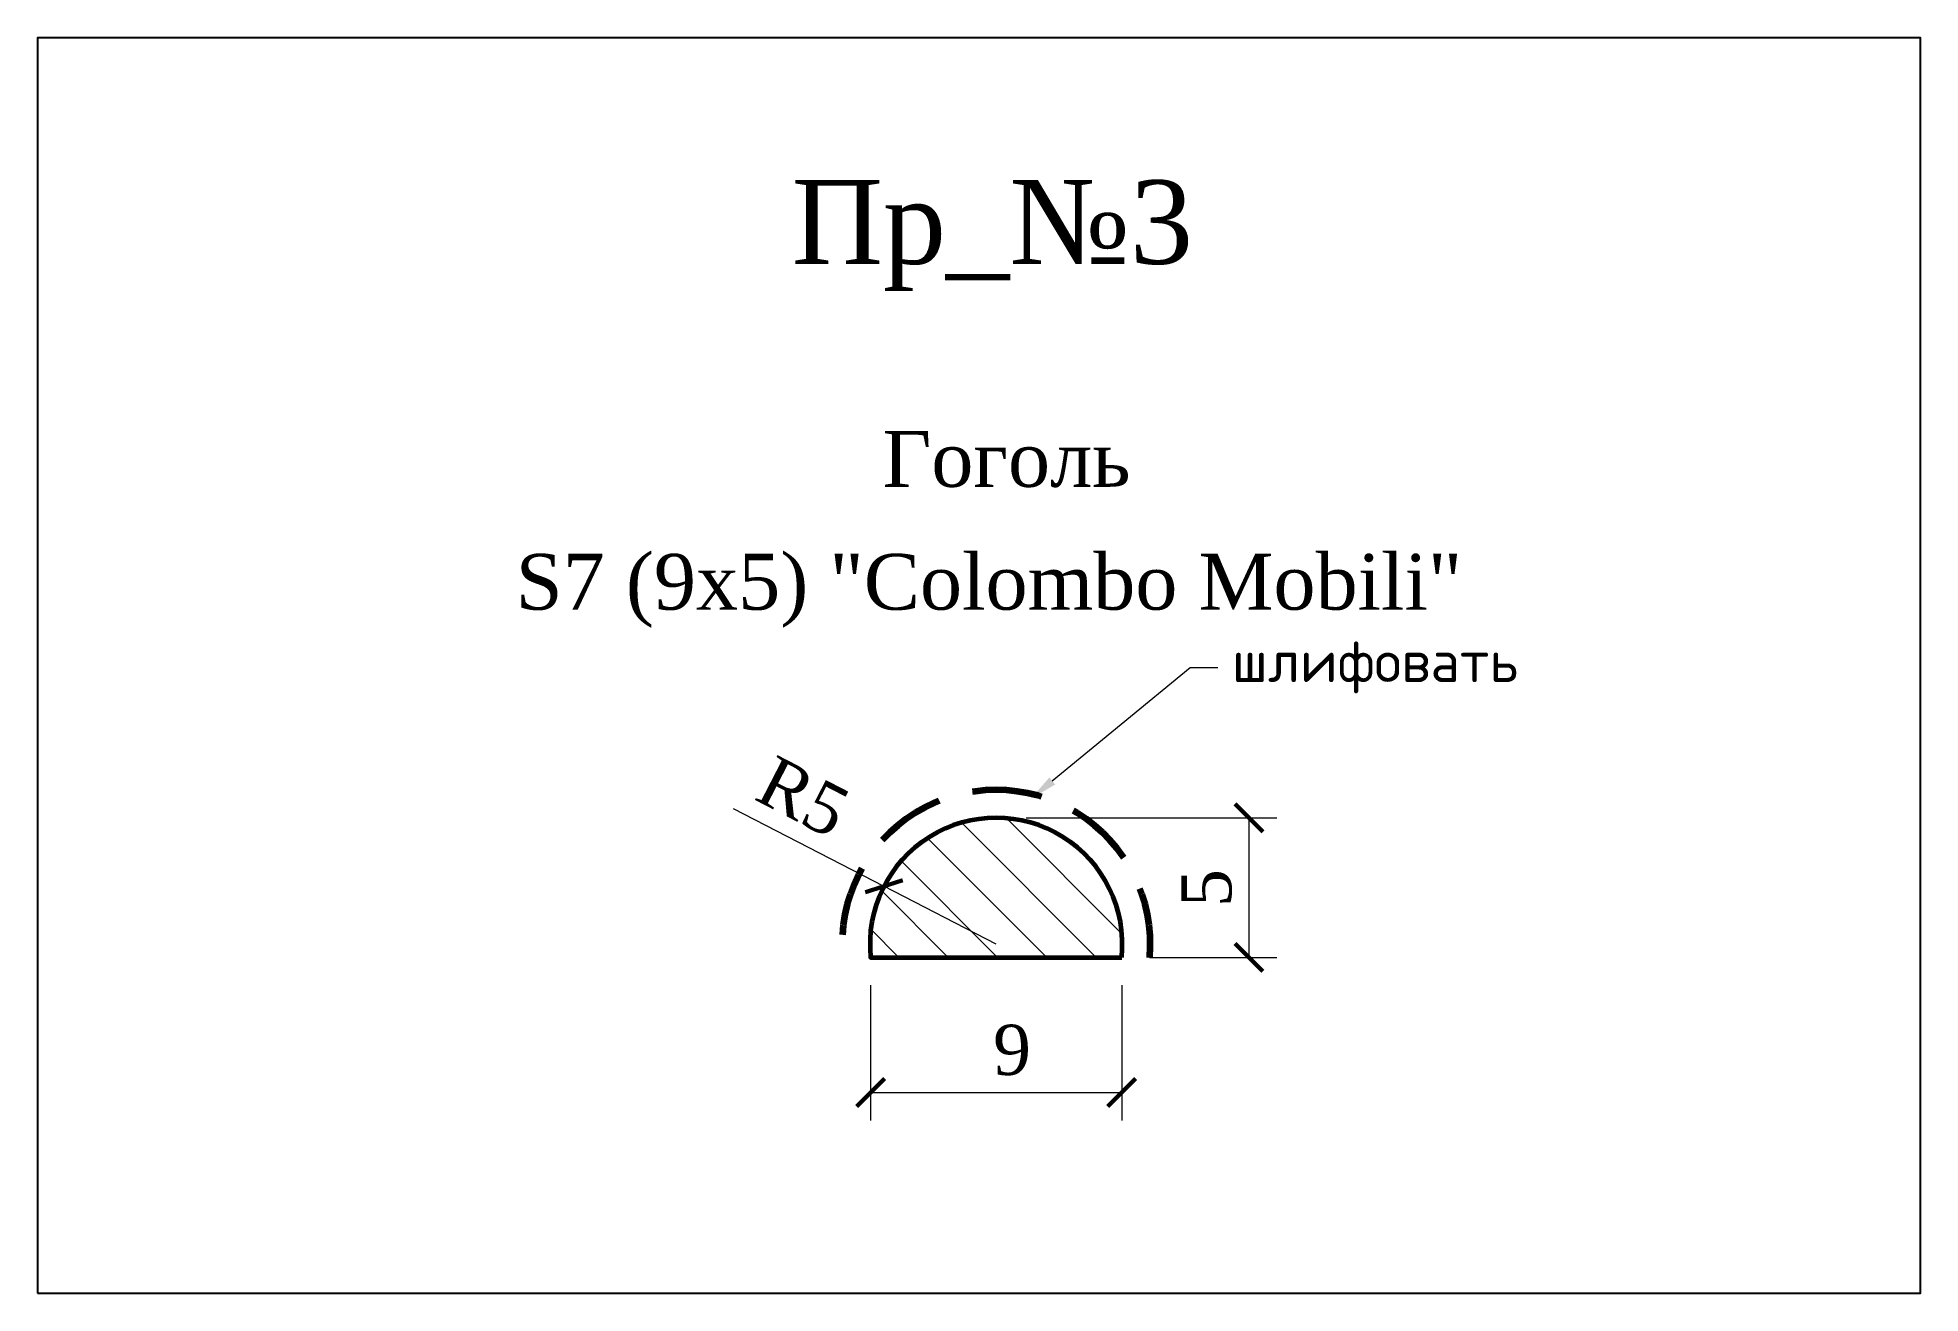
# Model space of a CAD drawing. Header units: millimetres. Extents: x 305360.6 to 305428.1, y -92296.9 to -92251.9.
import ezdxf
from ezdxf import colors
from ezdxf.entities.mleader import LeaderData, LeaderLine
from ezdxf.math import Vec2, Vec3

# ---------------------------------------------------------------- set-up
doc = ezdxf.new("R2010")
doc.units = ezdxf.units.MM
doc.header["$MEASUREMENT"] = 0
doc.linetypes.add('HIDDEN', pattern=[0.375, 0.25, -0.125])
doc.layers.add('Outside panel', color=7, linetype='Continuous', lineweight=18, true_color=0x7f5e57)
doc.layers.add('линия 50', color=1, linetype='Continuous', lineweight=211)
doc.layers.add('служебный слой РАЗМЕРЫ', color=7, linetype='Continuous', lineweight=9)
doc.layers.add('размеры в модели', color=7, linetype='Continuous')
doc.layers.add('Слой1', color=7, linetype='Continuous')
doc.styles.add('ELECT', font='times.ttf')
doc.styles.get("Standard").update_dxf_attribs({"font": 'times.ttf'})
doc.styles.add('ЕСКД профили текст', font='isocpeur.ttf')
doc.dimstyles.new('M_1', dxfattribs={"dimtxt": 1.8, "dimasz": 1, "dimexe": 1, "dimexo": 1, "dimgap": 0.6, "dimtad": 1, "dimdec": 0, "dimdsep": 46, "dimtxsty": 'Standard', "dimblk": 'ARCHTICK', "dimcen": -5, "dimclrd": 7, "dimclre": 7, "dimclrt": 7, "dimadec": 0, "dimazin": 0, "dimtfac": 1, "dimtdec": 0, "dimtmove": 0, "dimatfit": 3, "dimfxl": 1, "dimtolj": 1, "dimtzin": 0, "dimlwd": 5, "dimlwe": 5, "dimarcsym": 0})

# ---------------------------------------------------------------- blocks, each defined once
blk = doc.blocks.new('_ArchTick')
at = {"color": 0, "linetype": 'ByBlock', "const_width": 0.15}
blk.add_lwpolyline([(-0.5, -0.5), (0.5, 0.5)], dxfattribs=at)
blk = doc.blocks.new('*D4')
at = {"layer": 'Defpoints', "color": 0, "ltscale": 1000, "transparency": 16777216}
for p in [(305390.894, -92282.308), (305394.916, -92284.381)]:
    blk.add_point(p, dxfattribs=at)
at = {"layer": 'размеры в модели', "color": 7, "lineweight": 5, "ltscale": 1000, "transparency": 16777216}
for p in [(305385.489, -92279.522), (305394.916, -92284.381)]:
    blk.add_line(p, (305390.894, -92282.308), dxfattribs=at)
at = {"layer": 'размеры в модели', "color": 7, "lineweight": 5, "ltscale": 1000, "transparency": 16777216, "rotation": 332.7305966360829}
blk.add_blockref('_ArchTick', (305390.894, -92282.308), dxfattribs=at)
at = {"layer": 'размеры в модели', "color": 7, "ltscale": 1000, "transparency": 16777216, "insert": (305387.997, -92279.11), "char_height": 1.8, "attachment_point": 5, "rotation": 332.7306}
blk.add_mtext('\\A1;R5', dxfattribs=at)
blk = doc.blocks.new('*D3')
at = {"layer": 'Defpoints', "color": 0, "ltscale": 1000, "transparency": 16777216}
for p in [(305394.992, -92279.857), (305399.416, -92284.856), (305403.979, -92284.856)]:
    blk.add_point(p, dxfattribs=at)
at = {"layer": 'размеры в модели', "color": 7, "lineweight": 5, "ltscale": 1000, "transparency": 16777216}
for p, q in [((305395.992, -92279.857), (305404.979, -92279.857)), ((305403.979, -92279.857), (305403.979, -92284.856)), ((305400.416, -92284.856), (305404.979, -92284.856))]:
    blk.add_line(p, q, dxfattribs=at)
for p, rotation in [((305403.979, -92279.857), 90), ((305403.979, -92284.856), 270)]:
    blk.add_blockref('_ArchTick', p, dxfattribs=dict(at, rotation=rotation))
at = {"layer": 'размеры в модели', "color": 7, "ltscale": 1000, "transparency": 16777216, "insert": (305402.464, -92282.372), "char_height": 1.8, "attachment_point": 5, "rotation": 90}
blk.add_mtext('\\A1;5', dxfattribs=at)
blk = doc.blocks.new('*D2')
at = {"layer": 'Defpoints', "color": 0, "ltscale": 1000, "transparency": 16777216}
for p in [(305390.416, -92284.856), (305399.416, -92284.856), (305399.416, -92289.7)]:
    blk.add_point(p, dxfattribs=at)
at = {"layer": 'размеры в модели', "color": 7, "lineweight": 5, "ltscale": 1000, "transparency": 16777216}
for p, q in [((305390.416, -92285.856), (305390.416, -92290.7)), ((305399.416, -92285.856), (305399.416, -92290.7)), ((305390.416, -92289.7), (305399.416, -92289.7))]:
    blk.add_line(p, q, dxfattribs=at)
at = {"layer": 'размеры в модели', "color": 7, "lineweight": 5, "ltscale": 1000, "transparency": 16777216, "rotation": 180}
blk.add_blockref('_ArchTick', (305390.416, -92289.7), dxfattribs=at)
at = {"layer": 'размеры в модели', "color": 7, "lineweight": 5, "ltscale": 1000, "transparency": 16777216}
blk.add_blockref('_ArchTick', (305399.416, -92289.7), dxfattribs=at)
at = {"layer": 'размеры в модели', "color": 7, "ltscale": 1000, "transparency": 16777216, "insert": (305395.486, -92288.182), "char_height": 1.8, "attachment_point": 5}
blk.add_mtext('\\A1;9', dxfattribs=at)

msp = doc.modelspace()

# ---------------------------------------------------------------- hatches: boundary and pattern name
at = {"layer": 'Outside panel', "ltscale": 1000}
h = msp.add_hatch(dxfattribs=at)
h.set_pattern_fill('ANSI31', color=256, scale=10, angle=90)
h.set_pattern_definition([(135, (-5277.2214, 4789.8178), (-0.8838834765, -0.8838834765), [])])
edge = h.paths.add_edge_path()
edge.add_arc((305394.916, -92284.381), 4.525, 353.97442, 546.02558)
edge.add_line((305390.416, -92284.856), (305399.416, -92284.856))

# ---------------------------------------------------------------- linework, layer by layer
at = {"color": 6, "ltscale": 1000}
msp.add_lwpolyline([(305360.551, -92296.897), (305428.051, -92296.897), (305428.051, -92251.897), (305360.551, -92251.897)], close=True, dxfattribs=at)
at = {"layer": 'линия 50', "color": 1, "linetype": 'HIDDEN', "ltscale": 10, "true_color": 0xff0909}
msp.add_lwpolyline([(305400.421, -92284.856, 1.090009), (305389.411, -92284.856, 1.090009)], format="xyb", dxfattribs=at)
at = {"layer": 'Слой1', "linetype": 'Continuous', "lineweight": 60}
msp.add_lwpolyline([(305399.416, -92284.856, 1.111111), (305390.416, -92284.856)], format="xyb", close=True, dxfattribs=at)

# ---------------------------------------------------------------- texts
at = {"color": 5, "ltscale": 1000, "style": 'ELECT'}
msp.add_text('Пр_№3', height=3, dxfattribs=at).set_placement((305387.584, -92260.003))
at = {"color": 7, "ltscale": 1000, "style": 'ELECT'}
msp.add_text('Гоголь', height=2, dxfattribs=at).set_placement((305390.844, -92267.994))
at = {"color": 7, "ltscale": 1000, "insert": (305377.693, -92270.395), "char_height": 2, "width": 129.67333, "attachment_point": 1, "line_spacing_factor": 1.5, "style": 'ELECT'}
msp.add_mtext('S7 (9x5) "Colombo Mobili"', dxfattribs=at)

# ---------------------------------------------------------------- dimensions: what is measured, and where the dimension line sits
at = {"layer": 'размеры в модели', "color": 5, "ltscale": 1000}
dim = msp.add_radius_dim(center=(305394.916, -92284.381), mpoint=(305390.894, -92282.308), dimstyle='M_1', dxfattribs=at)
dim.commit()
dim.dimension.update_dxf_attribs({"geometry": '*D4', "text_midpoint": (305387.997, -92279.11)})
dim = msp.add_linear_dim(base=(305403.979, -92284.856), p1=(305394.992, -92279.857), p2=(305399.416, -92284.856), angle=90, dimstyle='M_1', dxfattribs=at)
dim.commit()
dim.dimension.update_dxf_attribs({"geometry": '*D3', "text_midpoint": (305403.979, -92282.372), "dimtype": 128})
dim = msp.add_linear_dim(base=(305399.416, -92289.7), p1=(305390.416, -92284.856), p2=(305399.416, -92284.856), dimstyle='M_1', dxfattribs=at)
dim.commit()
dim.dimension.update_dxf_attribs({"geometry": '*D2', "text_midpoint": (305395.486, -92289.7), "dimtype": 128})

# ---------------------------------------------------------------- leaders
at = {"layer": 'служебный слой РАЗМЕРЫ'}
ml = msp.add_multileader_mtext('Standard', dxfattribs=at)
ml.set_content('\\A1;шлифовать', color=256, style='ЕСКД профили текст')
ml.set_leader_properties(color=256, linetype='ByLayer', lineweight=-1)
ml.build(insert=Vec2(0, 0))
ml.multileader.update_dxf_attribs({"dogleg_length": 1, "arrow_head_size": 1})
ctx = ml.context
ctx.base_point, ctx.char_height, ctx.arrow_head_size, ctx.landing_gap_size, ctx.plane_origin = Vec3(305402.867, -92274.466), 1.5, 1, 0.5, Vec3(305421.902, -92243.611)
notes = []
notes.append((ctx, [(1, (1, 1, 0), (305401.867, -92274.466), (1, 0), 1, [(0, [(305396.157, -92279.172)], 0, [])])]))
ctx.mtext.insert, ctx.mtext.flow_direction = Vec3(305403.367, -92273.491), 5
for ctx, leaders in notes:
    for number, flags, end, landing, length, lines in leaders:
        leader = LeaderData()
        leader.index, (leader.has_last_leader_line, leader.has_dogleg_vector, leader.attachment_direction) = number, flags
        leader.last_leader_point, leader.dogleg_vector, leader.dogleg_length = Vec3(end), Vec3(landing), length
        for number, points, colour, breaks in lines:
            line = LeaderLine()
            line.index, line.vertices, line.color, line.breaks = number, Vec3.list(points), colors.encode_raw_color(colour), breaks
            leader.lines.append(line)
        ctx.leaders.append(leader)

doc.saveas('drawing.dxf')
